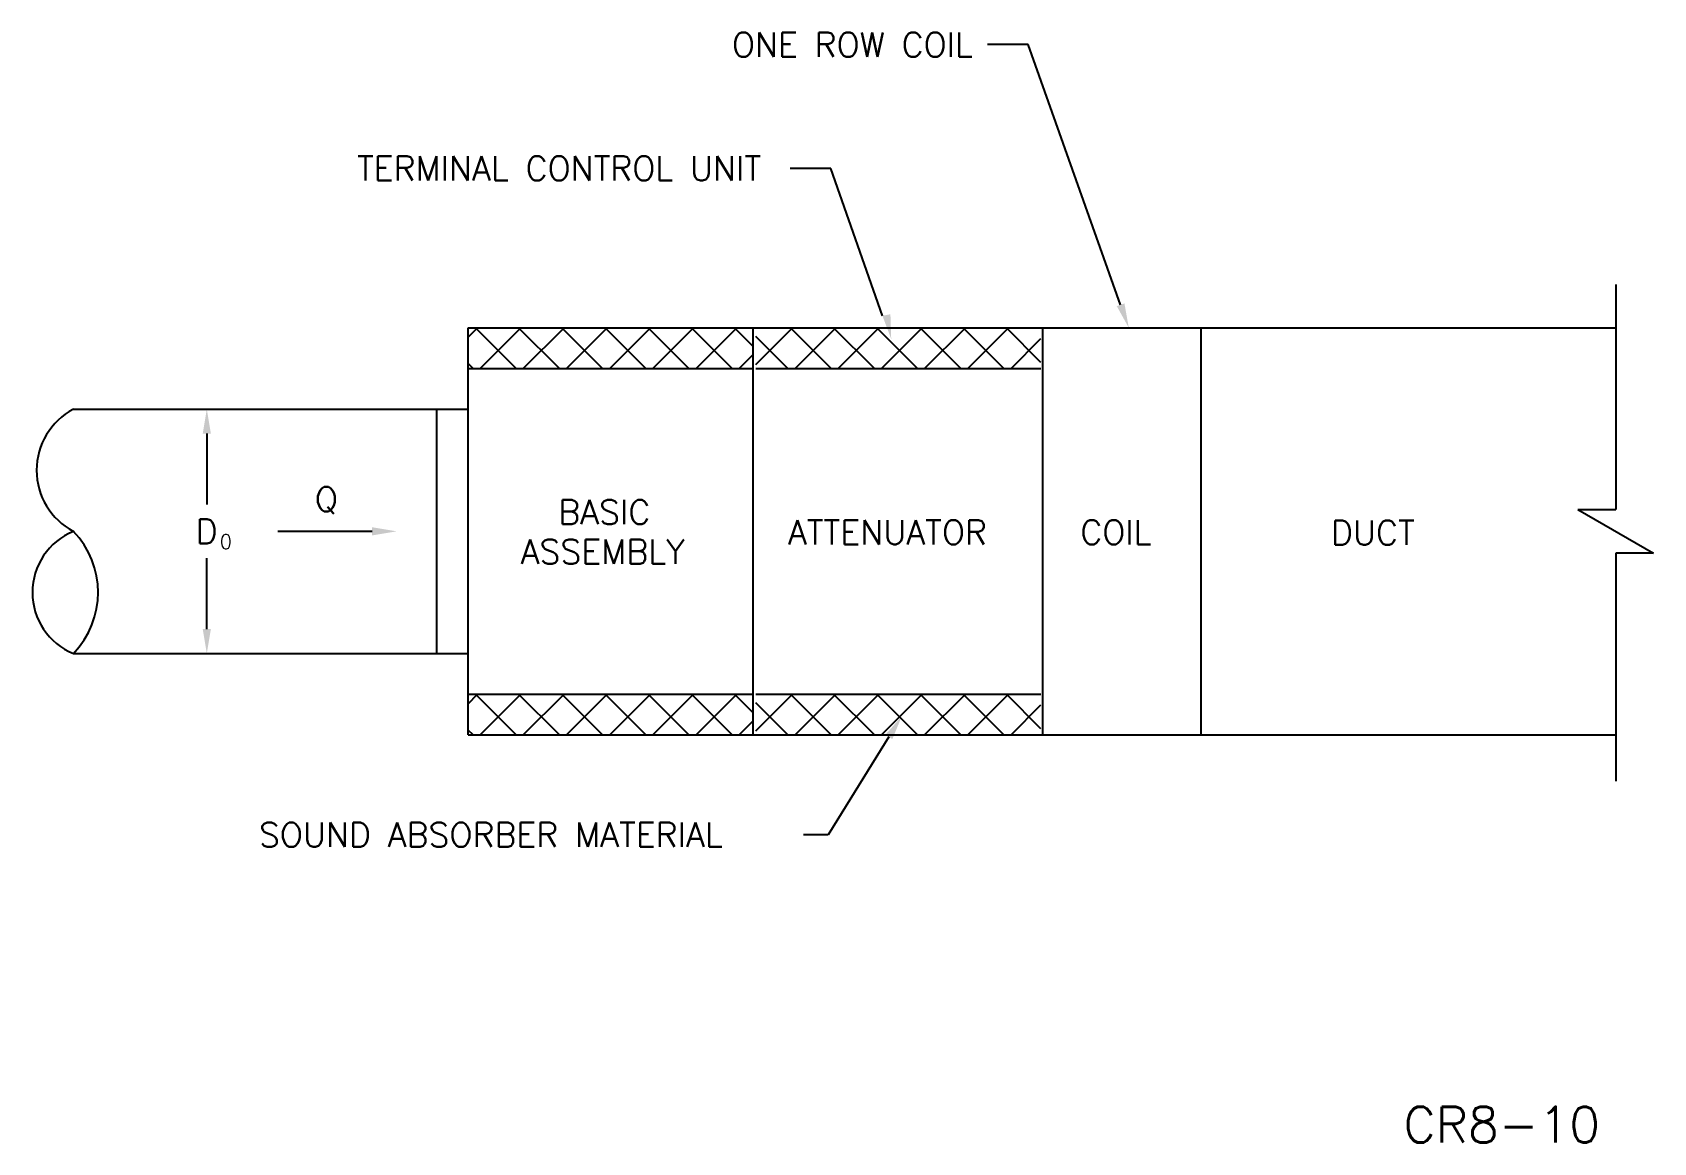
# Model space of a CAD drawing. Extents: x 1.12 to 11.07, y 1.13 to 7.94.
import ezdxf
from ezdxf.enums import TextEntityAlignment as Align

# ---------------------------------------------------------------- set-up
doc = ezdxf.new("R2010")
doc.units = 0
doc.header["$MEASUREMENT"] = 0
doc.layers.get('0').update_dxf_attribs({"linetype": 'CONTINUOUS'})
doc.layers.add('NUMBER', color=7, linetype='CONTINUOUS')
doc.styles.add('ROMANS', font='romans')

msp = doc.modelspace()

# ---------------------------------------------------------------- linework, layer by layer
for p, q in [((7.2337, 7.8698), (6.9837, 7.8698)), ((7.8011, 6.2724), (7.2337, 7.8698)), ((6.0221, 7.1101), (5.7721, 7.1101)), ((6.339, 6.2045), (6.0221, 7.1101)), ((10.8408, 6.3978), (10.8408, 5.0152)), ((3.7955, 3.6311), (3.7955, 6.1311)), ((3.7955, 6.1311), (9.7955, 6.1311)), ((5.5455, 3.6311), (5.5455, 6.1311)), ((7.3238, 3.6311), (7.3238, 6.1311)), ((8.2955, 3.6311), (8.2955, 6.1311)), ((9.7955, 6.1311), (10.8408, 6.1311)), ((3.7955, 5.8811), (5.5455, 5.8811)), ((5.5624, 5.8811), (7.3124, 5.8811)), ((1.3718, 5.6311), (3.7955, 5.6311)), ((3.6043, 4.1311), (3.6043, 5.6311)), ((2.1911, 5.4811), (2.1911, 5.0461)), ((10.6084, 5.0152), (11.0732, 4.7469)), ((10.6084, 5.0152), (10.8408, 5.0152)), ((3.2063, 4.8811), (2.6262, 4.8811)), ((2.1911, 4.2811), (2.1911, 4.7161)), ((11.0732, 4.7469), (10.8408, 4.7469)), ((10.8408, 4.7469), (10.8408, 3.346)), ((1.3718, 4.1311), (3.7955, 4.1311)), ((3.7955, 3.8811), (5.5455, 3.8811)), ((5.5624, 3.8811), (7.3124, 3.8811)), ((3.7955, 3.6311), (9.7955, 3.6311)), ((6.3785, 3.6185), (6.0049, 3.0181)), ((9.7955, 3.6311), (10.8408, 3.6311)), ((10.8408, 3.6311), (10.8408, 3.3811)), ((6.0049, 3.0181), (5.8549, 3.0181))]:
    msp.add_line(p, q)
at = {"color": 0}
for p, q in [((3.7955, 6.0728), (3.8538, 6.1311)), ((4.0905, 5.8811), (3.8405, 6.1311)), ((3.8689, 5.8811), (4.1189, 6.1311)), ((4.3557, 5.8811), (4.1057, 6.1311)), ((4.1341, 5.8811), (4.3841, 6.1311)), ((4.6209, 5.8811), (4.3709, 6.1311)), ((4.3993, 5.8811), (4.6493, 6.1311)), ((4.886, 5.8811), (4.636, 6.1311)), ((4.6644, 5.8811), (4.9144, 6.1311)), ((5.1512, 5.8811), (4.9012, 6.1311)), ((4.9296, 5.8811), (5.1796, 6.1311)), ((5.4164, 5.8811), (5.1664, 6.1311)), ((5.1948, 5.8811), (5.4448, 6.1311)), ((5.5455, 6.0171), (5.4315, 6.1311)), ((5.5624, 5.906), (5.7875, 6.1311)), ((5.759, 5.8811), (5.5624, 6.0777)), ((6.0242, 5.8811), (5.7742, 6.1311)), ((5.8026, 5.8811), (6.0526, 6.1311)), ((6.2894, 5.8811), (6.0394, 6.1311)), ((6.0678, 5.8811), (6.3178, 6.1311)), ((6.5545, 5.8811), (6.3045, 6.1311)), ((6.3329, 5.8811), (6.5829, 6.1311)), ((6.8197, 5.8811), (6.5697, 6.1311)), ((6.5981, 5.8811), (6.8481, 6.1311)), ((7.0849, 5.8811), (6.8349, 6.1311)), ((6.8633, 5.8811), (7.1133, 6.1311)), ((7.3124, 5.9187), (7.1, 6.1311)), ((7.1284, 5.8811), (7.3124, 6.065)), ((3.8254, 5.8811), (3.7955, 5.9109)), ((5.4599, 5.8811), (5.5455, 5.9667)), ((3.7955, 3.8228), (3.8538, 3.8811)), ((4.0905, 3.6311), (3.8405, 3.8811)), ((3.8689, 3.6311), (4.1189, 3.8811)), ((4.3557, 3.6311), (4.1057, 3.8811)), ((4.1341, 3.6311), (4.3841, 3.8811)), ((4.6209, 3.6311), (4.3709, 3.8811)), ((4.3993, 3.6311), (4.6493, 3.8811)), ((4.886, 3.6311), (4.636, 3.8811)), ((4.6644, 3.6311), (4.9144, 3.8811)), ((5.1512, 3.6311), (4.9012, 3.8811)), ((4.9296, 3.6311), (5.1796, 3.8811)), ((5.4164, 3.6311), (5.1664, 3.8811)), ((5.1948, 3.6311), (5.4448, 3.8811)), ((5.5455, 3.7671), (5.4315, 3.8811)), ((5.5624, 3.656), (5.7875, 3.8811)), ((5.759, 3.6311), (5.5624, 3.8277)), ((6.0242, 3.6311), (5.7742, 3.8811)), ((5.8026, 3.6311), (6.0526, 3.8811)), ((6.2894, 3.6311), (6.0394, 3.8811)), ((6.0678, 3.6311), (6.3178, 3.8811)), ((6.5545, 3.6311), (6.3045, 3.8811)), ((6.3329, 3.6311), (6.5829, 3.8811)), ((6.8197, 3.6311), (6.5697, 3.8811)), ((6.5981, 3.6311), (6.8481, 3.8811)), ((7.0849, 3.6311), (6.8349, 3.8811)), ((6.8633, 3.6311), (7.1133, 3.8811)), ((7.3124, 3.6687), (7.1, 3.8811)), ((7.1284, 3.6311), (7.3124, 3.815)), ((5.4599, 3.6311), (5.5455, 3.7167)), ((3.8254, 3.6311), (3.7955, 3.6609))]:
    msp.add_line(p, q, dxfattribs=at)
for centre, radius, start, end in [((1.5709, 5.2561), 0.4246, 117.9684, 242.0316), ((1.526, 4.5061), 0.4055, 112.35832, 247.64168), ((0.9842, 4.5061), 0.5393, 315.94705, 44.05295)]:
    msp.add_arc(centre, radius, start, end)
msp.add_point((1.3718, 4.8811))
for points in [[(7.8247, 6.2808), (7.7776, 6.2641), (7.8514, 6.1311)], [(2.1661, 5.4811), (2.2161, 5.4811), (2.1911, 5.6311)], [(3.2063, 4.9061), (3.2063, 4.8561), (3.3563, 4.8811)], [(2.1661, 4.2811), (2.2161, 4.2811), (2.1911, 4.1311)], [(6.3573, 3.6317), (6.3998, 3.6053), (6.4578, 3.7458)]]:
    msp.add_solid(points)
at = {"layer": 'NUMBER', "color": 0}
msp.add_solid([(6.388, 6.2143), (6.339, 6.2045), (6.3929, 6.0623)], dxfattribs=at)

# ---------------------------------------------------------------- texts
at = {"style": 'ROMANS'}
for s, p in [('ONE ROW COIL', (6.8937, 7.8698)), ('TERMINAL CONTROL UNIT', (5.5945, 7.1101))]:
    msp.add_text(s, height=0.15, dxfattribs=at).set_placement(p, align=Align.MIDDLE_RIGHT)
for s, height, p in [('Q', 0.15, (2.8543, 5.0035)), ('BASIC', 0.15, (4.3485, 4.9243)), ('ATTENUATOR', 0.15, (5.759, 4.8005)), ('COIL', 0.15, (7.5537, 4.8005)), ('DUCT', 0.15, (9.0926, 4.7977)), ('0', 0.09, (2.2695, 4.7727)), ('ASSEMBLY', 0.15, (4.1178, 4.6814)), ('SOUND ABSORBER MATERIAL', 0.15, (2.5108, 2.9431))]:
    msp.add_text(s, height=height, dxfattribs=at).set_placement(p)
msp.add_text('D', height=0.15, dxfattribs=at).set_placement((2.1911, 4.8811), align=Align.MIDDLE_CENTER)
at = {"layer": 'NUMBER', "style": 'ROMANS'}
msp.add_text('CR8-10', height=0.22, dxfattribs=at).set_placement((9.538, 1.1276))

doc.saveas('drawing.dxf')
